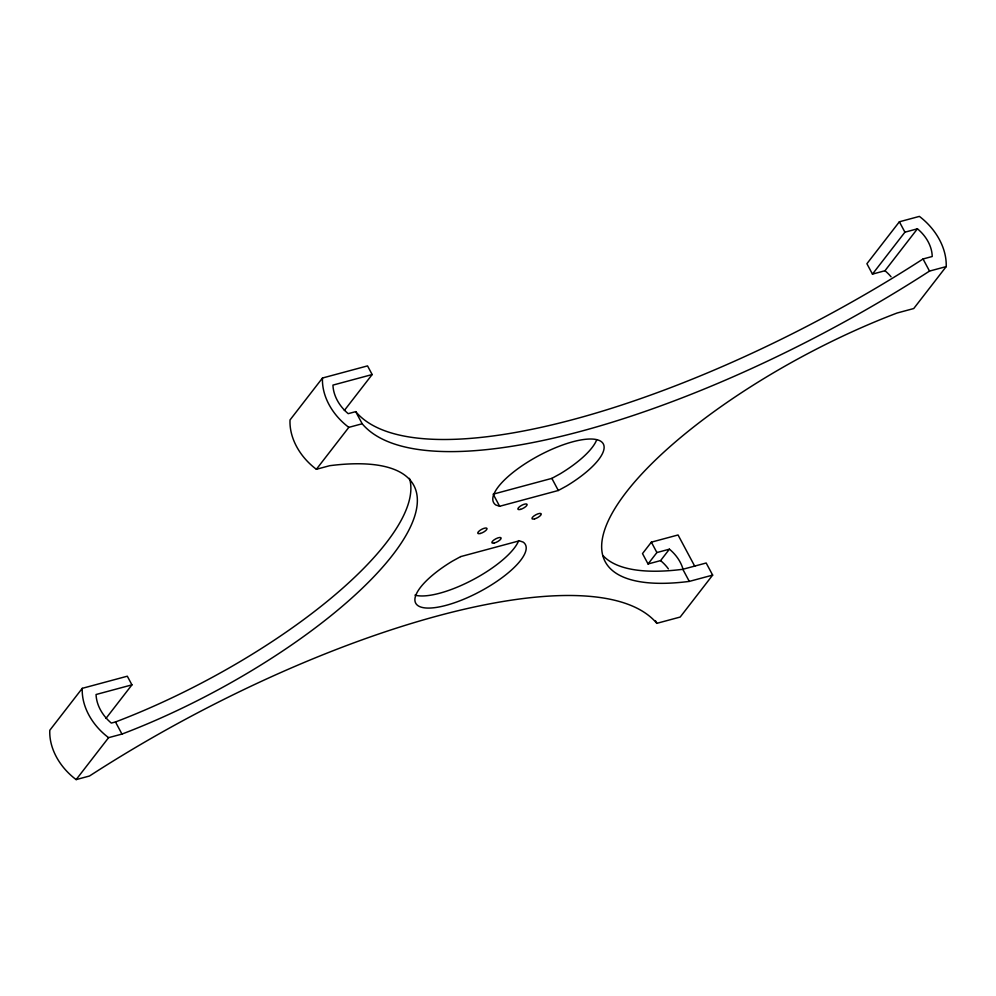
<?xml version="1.0" encoding="UTF-8"?>
<svg xmlns="http://www.w3.org/2000/svg" width="996" height="996" viewBox="0 0 996 996"><rect width="100%" height="100%" fill="white"/><g stroke="black" fill="none" stroke-linecap="round" stroke-linejoin="round"><path stroke-width="1.49" d="M105.962 718.415L131.933 684.862L127.314 676.209L82.257 688.336L49.8 730.267A56.76 43.637 37.7 0 0 76.144 779.607L89.491 776.009A457.351 147.396 -28.1 0 1 656.825 623.334L680.193 617.047L712.65 575.115L706.176 563.001L682.82 569.289A273.477 88.134 -28.1 0 1 603.265 555.855M344.33 410.489L372.155 374.546L367.536 365.893L322.48 378.019L290.023 419.951A56.76 43.637 37.7 0 0 316.367 469.29L329.713 465.692A273.477 88.134 -28.1 0 1 392.698 554.984A273.477 88.134 -28.1 0 1 121.96 734.077L108.601 737.663L76.144 779.607M316.367 469.29L348.824 427.359L362.183 423.761A457.351 147.396 -28.1 0 0 929.517 271.086L946.2 266.604A58.627 45.069 37.7 0 0 919.395 216.393L899.376 221.784L866.906 263.716L872.459 274.112L884.971 270.738L917.428 228.806A35.246 27.091 37.7 0 1 932.219 256.507L923.043 258.972A457.351 147.396 -28.1 0 1 355.709 411.647L348.202 413.664A37.35 28.71 37.7 0 1 332.95 385.103L372.155 374.546M694.76 566.263L678.052 534.976L651.359 542.16L642.507 553.589L648.06 563.973L660.572 560.611L669.424 549.182A35.246 27.091 37.7 0 1 683.119 569.5M648.06 563.973L656.899 552.543L669.424 549.182M872.459 274.112L904.916 232.18L917.428 228.806M946.2 266.604L913.743 308.536L897.047 313.03A273.477 88.134 -28.1 0 0 626.31 492.111A273.477 88.134 -28.1 0 0 689.294 581.403L712.65 575.115M499.643 506.279L495.846 504.997A62.188 20.045 -28.1 0 1 530.27 460.513A62.188 20.045 -28.1 0 1 601.074 441.465A62.188 20.045 -28.1 0 1 566.637 485.948L558.32 490.493L499.643 506.279L493.169 494.165L551.846 478.379L560.163 473.822A62.188 20.045 -28.1 0 0 596.641 439.958M131.933 684.862L96.064 694.511A37.35 28.71 37.7 0 0 111.315 723.084L115.486 721.963A273.477 88.134 -28.1 0 0 409.443 478.354M923.043 258.972L929.517 271.086M899.376 221.784L904.916 232.18M682.82 569.289L689.294 581.403M651.359 542.16L656.899 552.543M655.393 620.645L656.825 623.334M551.846 478.379L558.32 490.493M355.709 411.647L362.183 423.761M115.486 721.963L121.96 734.077M884.971 270.738A35.246 27.091 37.7 0 1 891.047 276.776M660.572 560.611A35.246 27.091 37.7 0 1 668.378 568.878M108.601 737.663A56.76 43.637 37.7 0 1 82.257 688.336M348.824 427.359A56.76 43.637 37.7 0 1 322.48 378.019M518.729 540.604A62.188 20.045 -28.1 0 1 472.365 580.046A62.188 20.045 -28.1 0 1 414.959 595.11M460.687 556.602L452.371 561.159A62.188 20.045 -28.1 0 0 417.934 605.63A62.188 20.045 -28.1 0 0 488.725 586.582A62.188 20.045 -28.1 0 0 523.161 542.11L519.364 540.816L460.687 556.602M534.591 518.879A5.179 1.668 -28.1 0 0 541.251 513.973A5.179 1.668 -28.1 0 0 534.018 515.916A5.179 1.668 -28.1 0 0 534.591 518.879M480.358 533.47A5.179 1.668 -28.1 0 0 487.019 528.565A5.179 1.668 -28.1 0 0 479.786 530.507A5.179 1.668 -28.1 0 0 480.358 533.47M520.46 509.392A5.179 1.668 -28.1 0 0 527.121 504.499A5.179 1.668 -28.1 0 0 519.887 506.441A5.179 1.668 -28.1 0 0 520.46 509.392M494.265 543.007A5.179 1.668 -28.1 0 0 501.15 538.139A5.179 1.668 -28.1 0 0 494.128 539.832A5.179 1.668 -28.1 0 0 494.265 543.007"/></g></svg>
